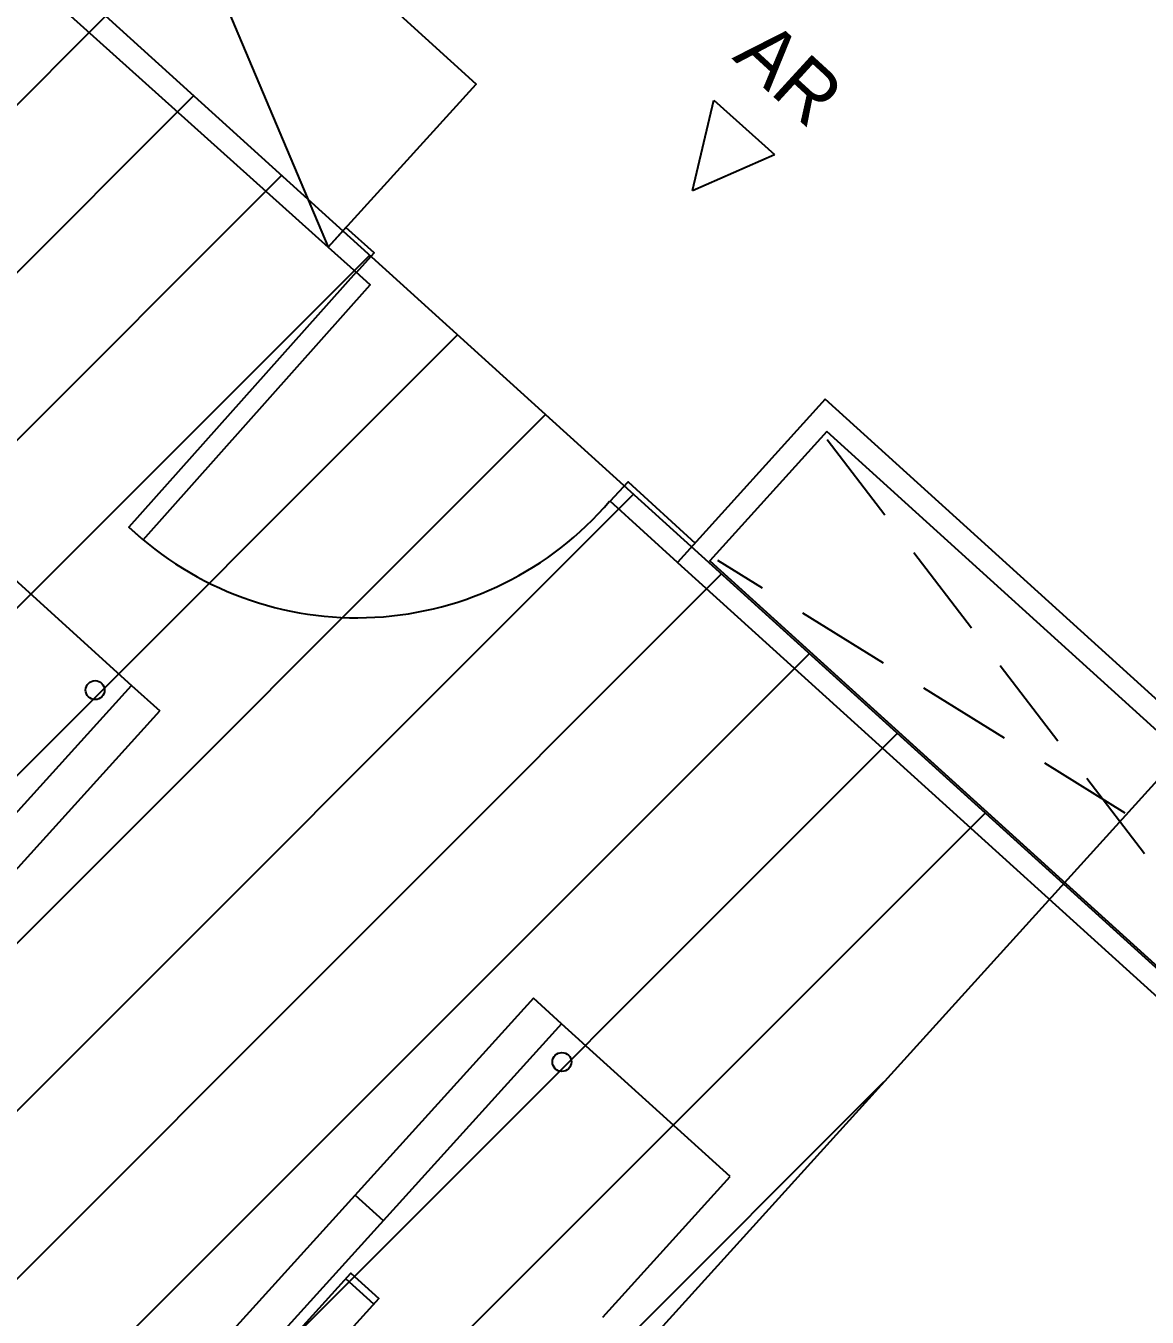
# Model space of a CAD drawing. Header units: millimetres. Extents: x -3 to 87.1, y -29 to 24.
# Drawn here: x 68.608 to 71.564, y -14.533 to -11.129 of the extents above; entities that cross this region are included whole.
import ezdxf

# ---------------------------------------------------------------- set-up
doc = ezdxf.new("R2010")
doc.units = ezdxf.units.MM
doc.linetypes.add('HIDDEN', pattern=[0.375, 0.25, -0.125])
for name, color, linetype in [('AR-AR', 3, 'Continuous'), ('AR-ARC', 2, 'Continuous'), ('AR-ARMÁRIO', 2, 'Continuous'), ('AR-MOB', 2, 'Continuous'), ('AR-POR', 1, 'Continuous'), ('AR-PRJ', 1, 'HIDDEN'), ('MALHA PARA NUMERAÇÃO DE SALAS', 1, 'Continuous')]:
    doc.layers.add(name, color=color, linetype=linetype)
doc.styles.add('1-125', font='stylu.ttf', dxfattribs={"height": 0.2})

# ---------------------------------------------------------------- blocks, each defined once
blk = doc.blocks.new('numeracao de salas anexo2')
at = {"layer": 'MALHA PARA NUMERAÇÃO DE SALAS'}
h = blk.add_hatch(dxfattribs=at)
h.set_pattern_fill('ANSI31', color=256, scale=2.5, style=0)
h.set_pattern_definition([(45, (100.34865, 6.72668), (-0.2209709, 0.2209709), [])])
h.paths.add_polyline_path([(78.9267, -20.5547), (78.0004, -19.7154), (73.4344, -24.7544), (74.3607, -25.5937), (76.2132, -27.2724), (77.8903, -28.792, -0.024814), (81.404, -22.7995), (80.7792, -22.2334)])
h.paths.add_polyline_path([(79.4914, -16.2083), (84.0574, -11.1693), (82.2048, -9.4906), (81.2786, -8.6513), (76.7125, -13.6903)])
h.paths.add_polyline_path([(74.2952, -16.358), (73.369, -15.5186), (71.5164, -13.84), (66.9504, -18.879), (68.8029, -20.5576), (69.7292, -21.397)])
h.paths.add_polyline_path([(73.9337, -11.1723), (78.4997, -6.1333), (76.4235, -4.3092), (75.3579, -3.4294), (71.029, -8.6724), (72.0142, -9.4858)])
h.paths.add_polyline_path([(68.7372, -11.4482), (67.7947, -10.6699), (65.8626, -9.172), (61.779, -14.6093), (63.5462, -15.9794), (64.4083, -16.6912)])
h.paths.add_polyline_path([(62.8755, -7.0457), (61.8654, -6.3574), (59.8039, -5.0433), (56.2372, -10.8329), (58.1228, -12.0348), (59.0467, -12.6644)])
h.paths.add_polyline_path([(56.634, -3.2006), (55.5649, -2.608), (53.3913, -1.4889), (50.3718, -7.5817), (52.3598, -8.6053), (53.3377, -9.1473)])
h.paths.add_polyline_path([(50.0655, 0.0548), (48.9465, 0.5466), (46.6793, 1.4612), (44.2324, -4.8833), (46.3061, -5.7198), (47.3297, -6.1697)])
h.paths.add_polyline_path([(43.2257, 2.6927), (42.0662, 3.0797), (39.7246, 3.782), (39.7228, 3.7825), (37.871, -2.7605), (40.0129, -3.4029), (41.0734, -3.7568)])
h.paths.add_polyline_path([(36.1723, 4.691), (34.9851, 4.9691), (32.586, 5.4539), (31.3415, -1.2312), (33.5334, -1.6741), (34.6219, -1.9291)])
h.paths.add_polyline_path([(28.9666, 6.0419), (27.7546, 6.2008), (25.324, 6.4628), (24.6991, -0.3085), (26.9223, -0.5481), (28.0298, -0.7019)])
h.paths.add_polyline_path([(21.6659, 6.7156), (20.4444, 6.7625), (18, 6.8), (18, 0), (20.2358, -0.0343), (21.3527, -0.0857)])
h.paths.add_polyline_path([(14.25, 6.8), (10.5, 6.8), (10.5, 0), (14.25, 0)])
h.paths.add_polyline_path([(6.75, 6.8), (3, 6.8), (3, 0), (6.75, 0)])
h.paths.add_polyline_path([(10.5, 10.4), (10.5, 17.2), (6.75, 17.2), (6.75, 10.4)])
h.paths.add_polyline_path([(14.25, 10.4), (15.5, 10.4), (18, 10.4), (18, 17.2), (14.25, 17.2)])
h.paths.add_polyline_path([(26.2797, 16.8188), (23.5241, 17.0305), (22.1437, 17.0941), (21.831, 10.3021), (23.1072, 10.2433), (25.6548, 10.0475)])
h.paths.add_polyline_path([(33.2448, 8.9931), (34.4892, 15.6783), (31.7649, 16.1423), (30.3962, 16.3325), (29.4606, 9.598), (30.726, 9.4222)])
h.paths.add_polyline_path([(38.2371, 7.9044), (40.7032, 7.2464), (42.555, 13.7894), (39.8891, 14.5007), (38.5435, 14.8159), (36.9931, 8.1958)])
h.paths.add_polyline_path([(45.577, 5.7028), (47.9747, 4.82), (50.4217, 11.1645), (47.8281, 12.1194), (46.5174, 12.5568), (44.3651, 6.1072)])
h.paths.add_polyline_path([(54.9899, 1.7367), (58.0095, 7.8295), (55.5147, 9.0186), (54.2497, 9.5746), (51.5139, 3.3501), (52.6834, 2.836)])
h.paths.add_polyline_path([(68.0246, -6.2935), (72.1082, -0.8562), (69.8732, 0.7694), (68.7313, 1.5476), (64.9025, -4.0711), (65.9582, -4.7905)])
h.paths.add_polyline_path([(76.5606, -24.8181), (77.711, -24.951), (77.8212, -23.9974), (76.6707, -23.8645)], flags=24)
h.paths.add_polyline_path([(78.7386, -13.5501), (80.2221, -13.7215), (80.3322, -12.7679), (78.8488, -12.5965)], flags=24)
h.paths.add_polyline_path([(69.3105, -18.5022), (70.7606, -18.6697), (70.8708, -17.716), (69.4206, -17.5485)], flags=24)
h.paths.add_polyline_path([(73.3404, -8.3083), (74.7906, -8.4758), (74.9007, -7.5222), (73.4506, -7.3546)], flags=24)
h.paths.add_polyline_path([(64.1798, -13.7228), (65.5967, -13.8865), (65.7069, -12.9328), (64.29, -12.7691)], flags=24)
h.paths.add_polyline_path([(58.3289, -9.6831), (59.6458, -9.8353), (59.756, -8.8816), (58.439, -8.7295)], flags=24)
h.paths.add_polyline_path([(52.4353, -6.0336), (53.7522, -6.1858), (53.8624, -5.2321), (52.5455, -5.08)], flags=24)
h.paths.add_polyline_path([(46.2283, -3.0394), (47.3787, -3.1723), (47.4889, -2.2187), (46.3385, -2.0858)], flags=24)
h.paths.add_polyline_path([(39.6934, -0.6437), (41.1435, -0.8112), (41.2537, 0.1424), (39.8035, 0.31)], flags=24)
h.paths.add_polyline_path([(32.8452, 0.9864), (34.2621, 0.8227), (34.3723, 1.7763), (32.9554, 1.94)], flags=24)
h.paths.add_polyline_path([(26.0913, 2.3261), (27.5415, 2.1586), (27.6516, 3.1122), (26.2015, 3.2798)], flags=24)
h.paths.add_polyline_path([(19.0933, 2.686), (20.5434, 2.5185), (20.6536, 3.4722), (19.2034, 3.6397)], flags=24)
h.paths.add_polyline_path([(11.7477, 2.7289), (12.8982, 2.596), (13.0083, 3.5497), (11.8579, 3.6826)], flags=24)
h.paths.add_polyline_path([(4.0978, 2.7462), (5.548, 2.5787), (5.6582, 3.5323), (4.208, 3.6999)], flags=24)
h.paths.add_polyline_path([(7.8478, 12.9462), (9.298, 12.7787), (9.4082, 13.7323), (7.958, 13.8999)], flags=24)
h.paths.add_polyline_path([(15.3478, 12.9462), (16.798, 12.7787), (16.9082, 13.7323), (15.458, 13.8999)], flags=24)
h.paths.add_polyline_path([(23.0651, 12.5259), (24.5486, 12.3546), (24.6588, 13.3082), (23.1753, 13.4796)], flags=24)
h.paths.add_polyline_path([(31.0926, 11.3351), (32.5428, 11.1676), (32.6529, 12.1212), (31.2028, 12.2888)], flags=24)
h.paths.add_polyline_path([(38.7444, 9.6765), (40.1612, 9.5128), (40.2714, 10.4665), (38.8545, 10.6302)], flags=24)
h.paths.add_polyline_path([(46.2357, 7.2023), (47.6858, 7.0348), (47.796, 7.9884), (46.3459, 8.156)], flags=24)
h.paths.add_polyline_path([(53.3879, 4.1836), (54.7048, 4.0314), (54.815, 4.9851), (53.498, 5.1372)], flags=24)
h.paths.add_polyline_path([(67.1642, -3.6386), (68.4812, -3.7908), (68.5914, -2.8371), (67.2744, -2.685)], flags=24)
blk.add_line((67.4462, -23.9165), (83.5616, -6.1318), dxfattribs=at)
blk.add_lwpolyline([(57.703, -3.7931), (59.8039, -5.0433), (61.8654, -6.3574), (63.8856, -7.734), (65.8626, -9.172), (67.7947, -10.6699), (69.6798, -12.2264), (71.5164, -13.84), (73.369, -15.5186), (75.2215, -17.1973), (76.5152, -18.3696), (78.9267, -20.5547), (80.7792, -22.2334), (83.6557, -24.8399)], dxfattribs=at)
blk = doc.blocks.new('A$C009E3A51')
blk.add_blockref('numeracao de salas anexo2', (-3.1565, 0.0083))
blk = doc.blocks.new('SETA')
for p, q in [((727.4646, 142.996), (727.2387, 142.9713)), ((727.2387, 142.9713), (727.3526, 142.8069)), ((727.4646, 142.996), (727.3526, 142.8069))]:
    blk.add_line(p, q)
blk = doc.blocks.new('2 ESTACOES VERTOCAL')
at = {"color": 2}
for p, q in [((9.6849, 14.59), (10.2849, 14.5901)), ((9.685, 12.19), (9.6851, 11.69)), ((9.6851, 11.69), (10.2851, 11.6901))]:
    blk.add_line(p, q, dxfattribs=at)
at = {"color": 2, "linetype": 'Continuous'}
for p, q in [((10.285, 13.1901), (10.2849, 14.5901)), ((10.2849, 14.5901), (10.3849, 14.5901)), ((10.385, 13.1899), (10.3849, 14.5901)), ((10.2851, 11.6901), (10.285, 13.0903)), ((10.3851, 11.6901), (10.385, 13.0901)), ((10.3851, 12.3901), (10.2851, 12.3901)), ((10.2851, 11.6901), (10.3851, 11.6901))]:
    blk.add_line(p, q, dxfattribs=at)
at = {"color": 1}
blk.add_line((10.1555, 12.5702), (10.2555, 12.5702), dxfattribs=at)
blk.add_lwpolyline([(10.2555, 12.9602), (10.2555, 12.5502), (10.1555, 12.5502), (10.1555, 12.9602)], close=True, dxfattribs=at)
at = {"color": 1, "linetype": 'Continuous'}
for centre in [(10.2216, 14.5165), (10.2169, 11.7641)]:
    blk.add_circle(centre, 0.025, dxfattribs=at)

msp = doc.modelspace()

# ---------------------------------------------------------------- linework, layer by layer
at = {"layer": 'AR-ARMÁRIO', "transparency": 33554687}
for points in [[(68.8693, -10.4427), (68.475, -10.8778), (69.4049, -11.7132), (69.7945, -11.2832)], [(70.7151, -12.1139), (70.3257, -12.5437), (72.1783, -14.2224), (72.5677, -13.7926)]]:
    msp.add_lwpolyline(points, close=True, dxfattribs=at)
at = {"layer": 'AR-ARMÁRIO', "color": 1, "transparency": 33554687}
msp.add_lwpolyline([(68.8682, -10.4439), (69.4049, -11.7132)], dxfattribs=at)
at = {"layer": 'AR-ARMÁRIO', "transparency": 33554687}
for points in [[(69.4049, -11.7132), (69.4795, -11.7797), (69.5261, -11.7275), (69.4514, -11.661), (69.4048, -11.7132)], [(69.4784, -11.7791), (68.8795, -12.451), (68.9169, -12.4843), (69.5157, -11.8124), (69.4784, -11.7791)], [(70.3257, -12.5437), (70.1477, -12.3827), (70.195, -12.3311), (70.3716, -12.493)]]:
    msp.add_lwpolyline(points, dxfattribs=at)
at = {"layer": 'AR-ARMÁRIO', "color": 1, "transparency": 33554687}
msp.add_lwpolyline([(70.7193, -12.1986), (70.4104, -12.5395), (72.1741, -14.1376), (72.483, -13.7967)], close=True, dxfattribs=at)
at = {"layer": 'AR-POR', "linetype": 'Continuous', "transparency": 33554687}
msp.add_arc((69.4803, -11.8145), 0.8752, 226.6538, 319.5719, dxfattribs=at)
at = {"layer": 'AR-PRJ', "color": 1, "transparency": 33554687}
for p, q in [((70.7203, -12.2198), (72.173, -14.1164)), ((72.4618, -13.7978), (70.4316, -12.5385))]:
    msp.add_line(p, q, dxfattribs=at)

# ---------------------------------------------------------------- block references
at = {"layer": 'AR-AR', "transparency": 33554687, "xscale": -1.074500721242693, "yscale": 1.074500721242693, "zscale": 1.074500721242693, "rotation": 83.08586282420579}
msp.add_blockref('SETA', (316.995, 745.917), dxfattribs=at)
at = {"layer": 'AR-MOB', "transparency": 33554457}
for p, rotation in [((51.4683, -16.7739), 317.8189094372189), ((85.4911, -12.0035), 137.818909437219)]:
    msp.add_blockref('2 ESTACOES VERTOCAL', p, dxfattribs=dict(at, rotation=rotation))
at = {"layer": 'MALHA PARA NUMERAÇÃO DE SALAS', "color": 6, "transparency": 33554687}
msp.add_blockref('A$C009E3A51', (0.2044, 2.9587), dxfattribs=at)

# ---------------------------------------------------------------- texts
at = {"layer": 'AR-ARC', "color": 2, "transparency": 33554687, "style": '1-125'}
msp.add_text('AR', height=0.15, rotation=317.5234, dxfattribs=at).set_placement((70.4673, -11.2152))

doc.saveas('drawing.dxf')
